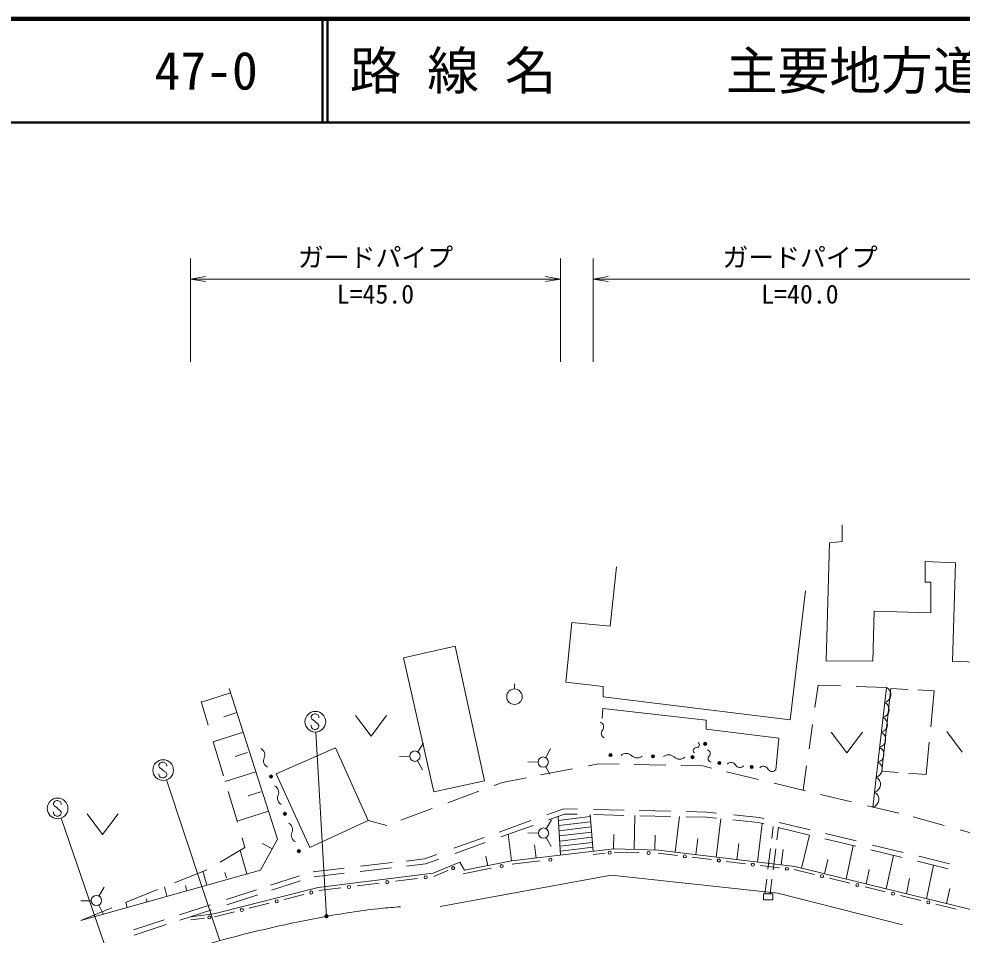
# Model space of a CAD drawing. Units: millimetres, scale not verified. Extents: x 40000 to 680000, y 20000 to 380000.
# Drawn here: x 148408 to 239570, y 291458 to 380000 of the extents above; entities that cross this region are included whole.
import ezdxf
from ezdxf.enums import TextEntityAlignment as Align

# ---------------------------------------------------------------- set-up
doc = ezdxf.new("R2010")
doc.units = ezdxf.units.MM
doc.header["$LTSCALE"] = 1000
for name, color, linetype, lineweight in [('M-BGD', 7, 'Continuous', 13), ('M-STR-STR3', 7, 'Continuous', 13), ('M-STR-STRC', 7, 'Continuous', 13), ('M-TTL', 2, 'Continuous', 140), ('M-TTL-LINE', 7, 'Continuous', 50)]:
    doc.layers.add(name, color=color, linetype=linetype, lineweight=lineweight)
doc.layers.add('M-TTL-TXT', color=7, linetype='Continuous')
doc.styles.add('ＭＳ ゴシック', font='')
doc.styles.get('ＭＳ ゴシック').set_extended_font_data('MS Gothic')

# ---------------------------------------------------------------- blocks, each defined once
blk = doc.blocks.new('filled_dot')
at = {"color": 0, "linetype": 'Continuous', "lineweight": -2, "const_width": 1.25}
blk.add_lwpolyline([(-0.625, 0, 1), (0.625, 0, 1)], format="xyb", close=True, dxfattribs=at)
blk = doc.blocks.new('open_arrow')
at = {"color": 0, "linetype": 'Continuous', "lineweight": -2}
blk.add_lwpolyline([(7.5, 1.25), (0, 0), (7.5, -1.25)], dxfattribs=at)

msp = doc.modelspace()

# ---------------------------------------------------------------- linework, layer by layer
at = {"layer": 'M-BGD'}
for p, q in [((227964, 331119), (227964, 329487)), ((226744, 329364), (226417, 317970)), ((227964, 329487), (226744, 329364)), ((235997, 325554), (235997, 327550)), ((235997, 327550), (238937, 327441)), ((238937, 327441), (238646, 317897)), ((206157, 327040), (205569, 321302)), ((236542, 325554), (235997, 325554)), ((236542, 322615), (236542, 325554)), ((222966, 312254), (224437, 324723)), ((230953, 317933), (231062, 322760)), ((231062, 322760), (236542, 322615)), ((201854, 321670), (201266, 315895)), ((205569, 321302), (201854, 321670)), ((190563, 319390), (185597, 318249)), ((193395, 306369), (190563, 319390)), ((185597, 318249), (188503, 305303)), ((226417, 317970), (230953, 317933)), ((238646, 317897), (243219, 317788)), ((196308, 315247), (196308, 315747)), ((201266, 315895), (204870, 315491)), ((204870, 315491), (204870, 314498)), ((225344, 313442), (225655, 315611)), ((225655, 315611), (227808, 315540)), ((229338, 315490), (232260, 315393)), ((166043, 313963), (168856, 314868)), ((168724, 315279), (173404, 300726)), ((232260, 315393), (230940, 303836)), ((230940, 303836), (232260, 315393)), ((232695, 315284), (231824, 307301)), ((234313, 315200), (232695, 315284)), ((236868, 315067), (235280, 315149)), ((236542, 311598), (236868, 315067)), ((166709, 311749), (166022, 314033)), ((204870, 314498), (222966, 312254)), ((169469, 312964), (168203, 312557)), ((204796, 312401), (204833, 313358)), ((204833, 313358), (214837, 312217)), ((180950, 312677), (182450, 310677)), ((182450, 310677), (183950, 312677)), ((214837, 312217), (214837, 311372)), ((224772, 309463), (225110, 311814)), ((170081, 311060), (167191, 310131)), ((214837, 311372), (221862, 310489)), ((226927, 311070), (228427, 309070)), ((228427, 309070), (229927, 311070)), ((238086, 311152), (239586, 309152)), ((168178, 306860), (167195, 310131)), ((186962, 309176), (187512, 310016)), ((221862, 310489), (221568, 307436)), ((236106, 306974), (236400, 310098)), ((170514, 309099), (169308, 308711)), ((179014, 309569), (173276, 307031)), ((182177, 302544), (179014, 309569)), ((199322, 308616), (199802, 309486)), ((186192, 308736), (185192, 308686)), ((186932, 308316), (187402, 307436)), ((198582, 308186), (197582, 308206)), ((171305, 307252), (168342, 306299)), ((198816, 306935), (201914, 307533)), ((199322, 307736), (199718, 307010)), ((203446, 307829), (204423, 308018)), ((204423, 308018), (206418, 307976)), ((207880, 307945), (210930, 307881)), ((212406, 307850), (214505, 307806)), ((214505, 307806), (215360, 307600)), ((216800, 307252), (219880, 306508)), ((224198, 305465), (224535, 307811)), ((231824, 307301), (233386, 307182)), ((173276, 307031), (176513, 299933)), ((188503, 305303), (193395, 306369)), ((195133, 306223), (197421, 306665)), ((234400, 307104), (236106, 306974)), ((194358, 305933), (195133, 306223)), ((221406, 306139), (224431, 305409)), ((169530, 302360), (168633, 305344)), ((171779, 305304), (170555, 304910)), ((189870, 304256), (192877, 305380)), ((225868, 305062), (228887, 304333)), ((185312, 302552), (188360, 303691)), ((199427, 303074), (201074, 303665)), ((201074, 303665), (202399, 303635)), ((203933, 303600), (206919, 303533)), ((230415, 303963), (233453, 303230)), ((155000, 303187), (156500, 301187)), ((156500, 301187), (158000, 303187)), ((172530, 303444), (169494, 302468)), ((199582, 302598), (201155, 303163)), ((200770, 299184), (200518, 302935)), ((200544, 302546), (203625, 302907)), ((201155, 303163), (202380, 303136)), ((203897, 299551), (203607, 303130)), ((203968, 303100), (206881, 303034)), ((207952, 303009), (207869, 299740)), ((208378, 303500), (211411, 303431)), ((208407, 302999), (211386, 302931)), ((212255, 302912), (211839, 299484)), ((212909, 302897), (214866, 302853)), ((212923, 303397), (214898, 303352)), ((214866, 302853), (215823, 302754)), ((214898, 303352), (215841, 303254)), ((216260, 302708), (215810, 299002)), ((217458, 303087), (219947, 302830)), ((219947, 302830), (220410, 302717)), ((234828, 302897), (237839, 302051)), ((176513, 299933), (182177, 302544)), ((182177, 302544), (183965, 302048)), ((194827, 301422), (197888, 302521)), ((194978, 300945), (198100, 302066)), ((199372, 301746), (199892, 302596)), ((200578, 302046), (203666, 302408)), ((200611, 301547), (203706, 301910)), ((217400, 302590), (219862, 302336)), ((219781, 298521), (220233, 302246)), ((219862, 302336), (220425, 302199)), ((221319, 301967), (221175, 300806)), ((221815, 301905), (221663, 300675)), ((221792, 301867), (224831, 301130)), ((221903, 302355), (224869, 301635)), ((170259, 299932), (169983, 300853)), ((190447, 299849), (193374, 300900)), ((195709, 301207), (196011, 298626)), ((198612, 301326), (197612, 301356)), ((199362, 300886), (199852, 300016)), ((200645, 301047), (203746, 301411)), ((200678, 300548), (203787, 300912)), ((205870, 299791), (205905, 301184)), ((209869, 299722), (209904, 301104)), ((224831, 301130), (224049, 297923)), ((226371, 301270), (229319, 300555)), ((239376, 301619), (242415, 300764)), ((167859, 298505), (170259, 299932)), ((173404, 300726), (171749, 297747)), ((171948, 300329), (172892, 299804)), ((190566, 299360), (193482, 300407)), ((198241, 300200), (198393, 298906)), ((200712, 300048), (203827, 300413)), ((200743, 299584), (203864, 299950)), ((213825, 299243), (214013, 300794)), ((217796, 298762), (217983, 300306)), ((226306, 300772), (229284, 300049)), ((228353, 296873), (229039, 300109)), ((230923, 300166), (233883, 299448)), ((170426, 297376), (169788, 299651)), ((187598, 298825), (188812, 299261)), ((193534, 299075), (193716, 298166)), ((196026, 298628), (205933, 299789)), ((203900, 299238), (205070, 299381)), ((205933, 299789), (210215, 299681)), ((205946, 299489), (208373, 299427)), ((210193, 299381), (212070, 299153)), ((210215, 299681), (223387, 298084)), ((221055, 299835), (220807, 297823)), ((221554, 299790), (221305, 297778)), ((222273, 299743), (222091, 298241)), ((230749, 299694), (233777, 298959)), ((232241, 295925), (232928, 299165)), ((235385, 299083), (238348, 298364)), ((181433, 298116), (184493, 298468)), ((185829, 298622), (187598, 298825)), ((185858, 298122), (187712, 298335)), ((187712, 298335), (189008, 298800)), ((188442, 297431), (191018, 298519)), ((191018, 298519), (191490, 297721)), ((191490, 297721), (196026, 298628)), ((196073, 298332), (198764, 298640)), ((213478, 298983), (215355, 298755)), ((216763, 298585), (218640, 298357)), ((220048, 298186), (221926, 297959)), ((226592, 298774), (226253, 297385)), ((235241, 298603), (238235, 297877)), ((236129, 294977), (236817, 298221)), ((171749, 297747), (154403, 292881)), ((163441, 296516), (166588, 297781)), ((166575, 296295), (166201, 297626)), ((168459, 296982), (168314, 297499)), ((172727, 296280), (175531, 297192)), ((176865, 297591), (179837, 297932)), ((176943, 297096), (179855, 297431)), ((177338, 296052), (188442, 297431)), ((181396, 297608), (184433, 297958)), ((188520, 297138), (189876, 297711)), ((189114, 294240), (205641, 297252)), ((191340, 297385), (194045, 297926)), ((205641, 297252), (221761, 295502)), ((223333, 297788), (225292, 297311)), ((223387, 298084), (245414, 292713)), ((230297, 296399), (230597, 297814)), ((172835, 295789), (175637, 296701)), ((181102, 296217), (183222, 296480)), ((184811, 296677), (186931, 296941)), ((220689, 296872), (220514, 295454)), ((221193, 296874), (221018, 295454)), ((226761, 296954), (228719, 296477)), ((234185, 295451), (234495, 296915)), ((156152, 295226), (156662, 296086)), ((158708, 294612), (161793, 295853)), ((162723, 295215), (162468, 296124)), ((164649, 295755), (164517, 296225)), ((167261, 293526), (177338, 296052)), ((168459, 294892), (171375, 295840)), ((174034, 294914), (175954, 295395)), ((177393, 295756), (179512, 296019)), ((221283, 295454), (220375, 295454)), ((220375, 295454), (220375, 294854)), ((221283, 294854), (221283, 295454)), ((221761, 295502), (233810, 292449)), ((230188, 296120), (232146, 295643)), ((238073, 294503), (238380, 295953)), ((155402, 294786), (154402, 294766)), ((158735, 294623), (158872, 294135)), ((160798, 294675), (160718, 294960)), ((168505, 294381), (171491, 295352)), ((170676, 294072), (172595, 294554)), ((220375, 294854), (221283, 294854)), ((233615, 295285), (235573, 294808)), ((154403, 292881), (157389, 294082)), ((156132, 294356), (156592, 293466)), ((156923, 293677), (156923, 293679)), ((163933, 293420), (166929, 294395)), ((163951, 292900), (167070, 293914)), ((167317, 293230), (169236, 293712)), ((237042, 294451), (239000, 293974)), ((159481, 291972), (162454, 292939)), ((164986, 293237), (167261, 293526)), ((165023, 292939), (166334, 293106)), ((159538, 291465), (162647, 292476))]:
    msp.add_line(p, q, dxfattribs=at)
for centre, radius in [((196303, 314501), 750), ((214732, 309943), 150), ((214732, 309943), 100), ((214732, 309943), 50), ((186691, 308753), 500), ((199083, 308176), 500), ((205587, 308862), 150), ((205587, 308862), 100), ((205587, 308862), 50), ((209685, 308737), 150), ((209685, 308737), 100), ((209685, 308737), 50), ((213511, 308652), 150), ((213511, 308652), 100), ((213511, 308652), 50), ((216101, 308086), 150), ((216101, 308086), 100), ((216101, 308086), 50), ((219225, 307715), 150), ((219225, 307715), 100), ((219225, 307715), 50), ((172786, 306790), 150), ((172786, 306790), 100), ((172786, 306790), 50), ((174128, 303179), 150), ((174128, 303179), 100), ((174128, 303179), 50), ((199117, 301318), 500), ((175470, 299569), 150), ((175470, 299569), 100), ((175470, 299569), 50), ((205508, 299435), 150), ((209283, 299404), 150), ((212774, 299068), 150), ((195059, 298129), 150), ((199773, 298756), 150), ((216059, 298670), 150), ((219344, 298272), 150), ((190385, 297926), 150), ((222629, 297874), 150), ((226026, 297133), 150), ((184016, 296579), 150), ((187725, 297039), 150), ((229453, 296298), 150), ((176673, 295576), 150), ((180307, 296118), 150), ((232880, 295464), 150), ((155897, 294799), 500), ((173315, 294734), 150), ((236308, 294630), 150), ((169956, 293892), 150), ((166825, 293168), 150)]:
    msp.add_circle(centre, radius, dxfattribs=at)
for centre, radius, start, end in [((231900, 314702), 778, 284.4496, 62.52533), ((231736, 313258), 778, 284.4496, 62.52533), ((204436, 311590), 489, 319.92952, 67.51508), ((231571, 311813), 778, 284.4496, 62.52533), ((205184, 310961), 489, 139.92952, 247.51508), ((231406, 310369), 778, 284.4496, 62.52533), ((213898, 309860), 281, 267.41257, 53.91781), ((171497, 308879), 680, 335.27701, 65.50425), ((213872, 309299), 281, 87.41257, 233.91781), ((214893, 309017), 340, 312.75313, 84.11677), ((231241, 308924), 778, 284.4496, 62.52533), ((172732, 308311), 680, 155.27701, 245.50425), ((207107, 308259), 756, 45.61541, 130.8981), ((208165, 309340), 756, 225.61541, 310.8981), ((211204, 308134), 756, 45.61541, 130.8981), ((212263, 309216), 756, 225.61541, 310.8981), ((215355, 308518), 340, 132.75313, 264.11677), ((217239, 307662), 487, 29.30552, 137.12795), ((231076, 307480), 778, 284.4496, 62.52533), ((218087, 308139), 487, 209.30552, 317.12795), ((220363, 307291), 487, 29.30552, 137.12795), ((221211, 307767), 487, 209.30552, 317.12795), ((230911, 306035), 778, 284.4496, 62.52533), ((172839, 305269), 680, 335.27701, 65.50425), ((174074, 304700), 680, 155.27701, 245.50425), ((230746, 304590), 778, 284.4496, 62.52533), ((174182, 301658), 680, 335.27701, 65.50425), ((175416, 301090), 680, 155.27701, 245.50425), ((199681, 175223), 120000, 100.36735, 110.68929)]:
    msp.add_arc(centre, radius, start, end, dxfattribs=at)
msp.add_open_spline([(178086, 293264), (178993, 293419), (179900, 293574), (180810, 293711), (181663, 293839), (182518, 293951), (183375, 294037), (184012, 294100), (184650, 294150), (185288, 294199)], degree=3, knots=[0, 0, 0, 0, 1, 1, 1, 2, 2, 2, 3, 3, 3, 3], dxfattribs=at)
at = {"layer": 'M-STR-STR3'}
for p, q in [((164986, 346856), (164986, 356856)), ((200767, 346856), (200767, 356856)), ((203900, 346856), (203900, 356856)), ((164986, 354856), (200767, 354856)), ((203900, 354856), (243905, 354856))]:
    msp.add_line(p, q, dxfattribs=at)
at = {"layer": 'M-STR-STRC'}
for p, q in [((176777, 312778), (176653, 312594)), ((176969, 312844), (176777, 312778)), ((177090, 312841), (176969, 312844)), ((177340, 312723), (177090, 312841)), ((177404, 312591), (177340, 312723)), ((176653, 312594), (176656, 312462)), ((176656, 312462), (176719, 312333)), ((176719, 312333), (176974, 312151)), ((176974, 312151), (177103, 312020)), ((177103, 312020), (177282, 311904)), ((177282, 311904), (177409, 311704)), ((177404, 312462), (177404, 312591)), ((176656, 311614), (176653, 311735)), ((176695, 311511), (176656, 311614)), ((176779, 311401), (176695, 311511)), ((176966, 311340), (176779, 311401)), ((177101, 311340), (176966, 311340)), ((177201, 311369), (177101, 311340)), ((178142, 293290), (177118, 311083)), ((177343, 311461), (177201, 311369)), ((177404, 311593), (177343, 311461)), ((177409, 311704), (177404, 311593)), ((162263, 308168), (162071, 308102)), ((162384, 308165), (162263, 308168)), ((162634, 308047), (162384, 308165)), ((162071, 308102), (161947, 307918)), ((161947, 307918), (161949, 307786)), ((161949, 307786), (162013, 307657)), ((162013, 307657), (162268, 307475)), ((162268, 307475), (162397, 307344)), ((162397, 307344), (162576, 307228)), ((162576, 307228), (162703, 307028)), ((162697, 307915), (162634, 308047)), ((162697, 307786), (162697, 307915)), ((161949, 306938), (161947, 307059)), ((161989, 306835), (161949, 306938)), ((162073, 306725), (161989, 306835)), ((162260, 306664), (162073, 306725)), ((162394, 306664), (162260, 306664)), ((162495, 306693), (162394, 306664)), ((162637, 306785), (162495, 306693)), ((162697, 306917), (162637, 306785)), ((167829, 290918), (162669, 306456)), ((162703, 307028), (162697, 306917)), ((151869, 304405), (151746, 304221)), ((151746, 304221), (151748, 304089)), ((151748, 304089), (151811, 303960)), ((151811, 303960), (152067, 303779)), ((152062, 304471), (151869, 304405)), ((152183, 304468), (152062, 304471)), ((152067, 303779), (152196, 303647)), ((152433, 304350), (152183, 304468)), ((152196, 303647), (152375, 303531)), ((152496, 304218), (152433, 304350)), ((152496, 304089), (152496, 304218)), ((151748, 303241), (151746, 303362)), ((151788, 303139), (151748, 303241)), ((151872, 303028), (151788, 303139)), ((152059, 302967), (151872, 303028)), ((152193, 302967), (152059, 302967)), ((152293, 302996), (152193, 302967)), ((152436, 303089), (152293, 302996)), ((152375, 303531), (152501, 303331)), ((152496, 303220), (152436, 303089)), ((157707, 287643), (152480, 302763)), ((152501, 303331), (152496, 303220))]:
    msp.add_line(p, q, dxfattribs=at)
for centre in [(177060, 312081), (162354, 307405), (152153, 303708)]:
    msp.add_circle(centre, 1000, dxfattribs=at)
at = {"layer": 'M-TTL'}
msp.add_line((680000, 380000), (40000, 380000), dxfattribs=at)
at = {"layer": 'M-TTL-LINE'}
for p, q in [((177750, 380000), (177750, 370000)), ((178250, 380000), (178250, 370000)), ((40000, 370000), (680000, 370000))]:
    msp.add_line(p, q, dxfattribs=at)

# ---------------------------------------------------------------- block references
at = {"layer": 'M-STR-STR3', "xscale": 193, "yscale": 193}
for p in [(164986, 354856), (203900, 354856)]:
    msp.add_blockref('open_arrow', p, dxfattribs=at)
at = {"layer": 'M-STR-STR3', "xscale": 193, "yscale": 193, "rotation": 180}
msp.add_blockref('open_arrow', (200767, 354856), dxfattribs=at)
at = {"layer": 'M-STR-STRC', "xscale": 160, "yscale": 160, "rotation": 93.3}
msp.add_blockref('filled_dot', (178142, 293290), dxfattribs=at)

# ---------------------------------------------------------------- texts
at = {"layer": 'M-STR-STR3', "style": 'ＭＳ ゴシック'}
for s, p in [('ガードパイプ', (175376, 355486)), ('ガードパイプ', (216402, 355486)), ('L=45.0', (179126, 351939)), ('L=40.0', (220152, 351939))]:
    msp.add_text(s, height=1833, dxfattribs=at).set_placement(p, align=Align.BOTTOM_LEFT)
at = {"layer": 'M-TTL-TXT', "style": 'ＭＳ ゴシック'}
for s, p in [('47-0', (161521, 375000)), ('路 線 名', (180380, 375000)), ('主要地方道益田阿武線', (216734, 375000))]:
    msp.add_text(s, height=3666, dxfattribs=at).set_placement(p, align=Align.MIDDLE_LEFT)

doc.saveas('drawing.dxf')
